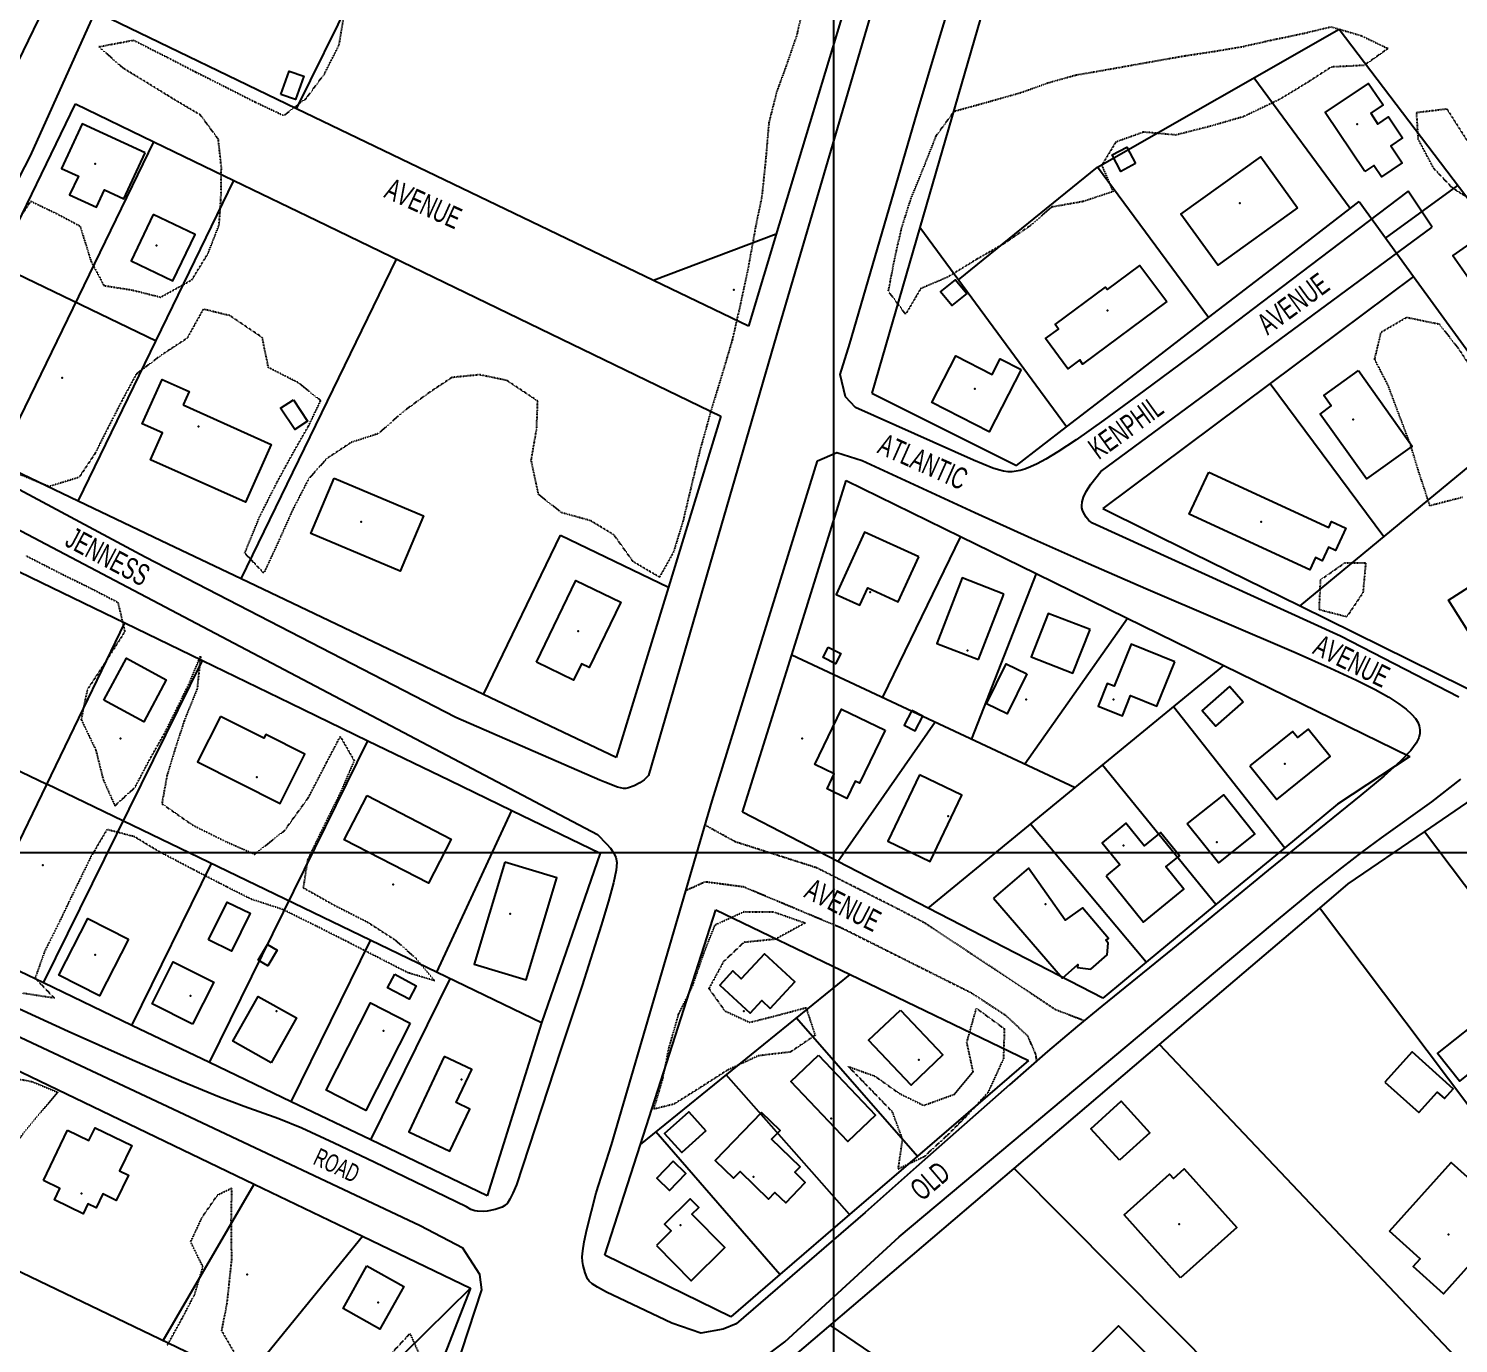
# Model space of a CAD drawing. Extents: x 1222984 to 1232016, y 177984 to 184016.
# Drawn here: x 1226552 to 1227348, y 180227 to 180958 of the extents above; entities that cross this region are included whole.
import ezdxf

# ---------------------------------------------------------------- set-up
doc = ezdxf.new("R2010")
doc.units = 0
doc.header["$MEASUREMENT"] = 0
doc.linetypes.add('BORDER', pattern=[0.625, 0.125, -0.125, 0.125, -0.125, 0, -0.125])
doc.linetypes.add('DASHED', pattern=[0.5, 0.25, -0.25])
doc.layers.get('0').update_dxf_attribs({"linetype": 'CONTINUOUS'})
for name, color, linetype in [('BLDGS', 4, 'CONTINUOUS'), ('GRIDS', 2, 'CONTINUOUS'), ('ID-SYB', 5, 'CONTINUOUS'), ('LOT-D', 7, 'CONTINUOUS'), ('LOT-L', 1, 'CONTINUOUS'), ('ROAD', 5, 'CONTINUOUS'), ('ROAD-D', 3, 'DASHED'), ('ROAD-N', 6, 'CONTINUOUS'), ('TREE-L', 3, 'BORDER')]:
    doc.layers.add(name, color=color, linetype=linetype)

# ---------------------------------------------------------------- blocks, each defined once
blk = doc.blocks.new('IP')
blk.add_point((0, 0))
blk = doc.blocks.new('ID')
at = {"layer": 'ID-SYB'}
blk.add_blockref('IP', (0, 0), dxfattribs=at)

msp = doc.modelspace()

# ---------------------------------------------------------------- linework, layer by layer
at = {"layer": 'BLDGS'}
for points, elevation in [([(1226692.41, 180921.67), (1226697.04, 180934.66), (1226705.17, 180931.76), (1226700.54, 180918.84), (1226692.41, 180921.67)], 13.15), ([(1227295.67, 180878.8), (1227273.58, 180911.64), (1227297.75, 180927.84), (1227305.77, 180915.84), (1227298.89, 180911.2), (1227302.87, 180905.15), (1227308.87, 180909.13), (1227316.67, 180897.51), (1227310.07, 180893.09), (1227316.46, 180883.66), (1227304.84, 180875.86), (1227300.64, 180882.13), (1227295.67, 180878.8)], 18), ([(1226616.81, 180889.22), (1226581.79, 180905.36), (1226570.28, 180880.49), (1226579.66, 180876.13), (1226574.81, 180865.77), (1226589.81, 180858.89), (1226594.23, 180868.55), (1226604.92, 180863.58), (1226616.81, 180889.22)], 21.87), ([(1227168.04, 180883.16), (1227159.8, 180878.8), (1227154.95, 180888.07), (1227163.19, 180892.38), (1227168.04, 180883.16)], 15.22), ([(1227258.2, 180858.67), (1227213.75, 180826.71), (1227193.29, 180855.07), (1227237.69, 180887.04), (1227258.2, 180858.67)], 19.31), ([(1226621.34, 180854.86), (1226609.01, 180829.17), (1226632.3, 180817.98), (1226644.63, 180843.67), (1226621.34, 180854.86)], 19.42), ([(1227354.04, 180808.17), (1227370.24, 180784.66), (1227375.8, 180788.47), (1227383, 180777.95), (1227394.89, 180786.18), (1227372.42, 180818.91), (1227375.96, 180821.37), (1227360.8, 180843.35), (1227344.66, 180832.17), (1227358.84, 180811.6), (1227354.04, 180808.17)], 20.84), ([(1227185.39, 180806.42), (1227138.59, 180771.68), (1227136.95, 180773.97), (1227130.4, 180769.11), (1227117.97, 180785.86), (1227125.06, 180791.15), (1227123.2, 180793.71), (1227151.35, 180814.55), (1227152.39, 180813.13), (1227170.49, 180826.49), (1227185.39, 180806.42)], 17.78), ([(1227074.06, 180810.95), (1227065.82, 180804.29), (1227059.55, 180811.87), (1227067.79, 180818.58), (1227074.06, 180810.95)], 15.11), ([(1227104.39, 180768.73), (1227086.6, 180733.98), (1227054.64, 180750.4), (1227068, 180776.31), (1227088.24, 180765.95), (1227092.77, 180774.68), (1227104.39, 180768.73)], 18.6), ([(1226637.92, 180748.93), (1226686.9, 180726.95), (1226672.61, 180694.88), (1226619.75, 180718.44), (1226626.41, 180733.44), (1226615.23, 180738.51), (1226626.25, 180763.17), (1226641.35, 180756.46), (1226637.92, 180748.93)], 21.05), ([(1227292.07, 180768.08), (1227322.02, 180726.08), (1227296.55, 180707.86), (1227270.69, 180743.91), (1227276.97, 180748.44), (1227272.88, 180754.22), (1227292.07, 180768.08)], 20.95), ([(1226699.34, 180751.88), (1226707.24, 180739.93), (1226700.15, 180735.29), (1226692.24, 180747.24), (1226699.34, 180751.88)], 15.82), ([(1226721.97, 180708.24), (1226771.72, 180687.29), (1226758.74, 180656.48), (1226708.99, 180677.42), (1226721.97, 180708.24)], 27.55), ([(1227208.78, 180711.51), (1227275.55, 180680.69), (1227277.08, 180684.13), (1227285.09, 180680.42), (1227279.37, 180667.99), (1227275.44, 180669.84), (1227271.95, 180662.31), (1227268.24, 180664.06), (1227265.08, 180657.19), (1227197.93, 180688.11), (1227208.78, 180711.51)], 17.24), ([(1227047.44, 180664.39), (1227017.17, 180678.13), (1227001.35, 180643.6), (1227014.61, 180637.55), (1227019.02, 180647.2), (1227035.99, 180639.4), (1227047.44, 180664.39)], 18.82), ([(1227391.4, 180672.62), (1227409.51, 180643.71), (1227380.22, 180625.39), (1227375.69, 180632.59), (1227355.13, 180619.77), (1227342.15, 180640.39), (1227353.6, 180647.53), (1227359.33, 180638.37), (1227369.64, 180644.86), (1227366.04, 180650.59), (1227381.86, 180660.46), (1227379.07, 180664.88), (1227391.4, 180672.62)], 19.85), ([(1226834.66, 180605.8), (1226856.53, 180651.29), (1226881.52, 180639.29), (1226864.01, 180602.91), (1226859.59, 180604.93), (1226855.28, 180595.88), (1226834.66, 180605.8)], 19.64), ([(1227094.73, 180643.71), (1227071.6, 180652.77), (1227057.37, 180616.33), (1227080.6, 180607.33)], 20.78), ([(1227142.68, 180623.97), (1227119.39, 180633.02), (1227109.95, 180608.86), (1227133.19, 180599.8), (1227142.68, 180623.97)], 19.42), ([(1226997.04, 180614.2), (1227004.02, 180610.71), (1227001.13, 180605.04), (1226994.15, 180608.53), (1226997.04, 180614.2)], 13.85), ([(1227189.86, 180606.08), (1227165.53, 180615.84), (1227156.09, 180592.5), (1227152.28, 180594.02), (1227147.26, 180581.48), (1227160.73, 180576.08), (1227165.26, 180587.37), (1227179.82, 180581.48), (1227189.86, 180606.08)], 19.53), ([(1226593.85, 180584.8), (1226606.39, 180608.04), (1226628.59, 180595.99), (1226616.05, 180572.75), (1226593.85, 180584.8)], 24.38), ([(1227107.44, 180599.37), (1227096.59, 180577.17), (1227085.13, 180582.73), (1227096.04, 180604.93), (1227107.44, 180599.37)], 15.82), ([(1227227.93, 180583.88), (1227212.44, 180570.3), (1227205.02, 180578.8), (1227220.57, 180592.39), (1227227.93, 180583.88)], 15.93), ([(1227028.73, 180568.06), (1227014.44, 180538.66), (1227012.04, 180539.75), (1227007.35, 180530.1), (1226996.33, 180535.44), (1227000.31, 180543.68), (1226989.51, 180548.91), (1227004.46, 180579.73), (1227028.73, 180568.06)], 21.27), ([(1226658.7, 180575.64), (1226646.05, 180550.44), (1226691.92, 180527.31), (1226705.72, 180554.75), (1226684.01, 180565.66), (1226682.86, 180563.53), (1226658.7, 180575.64)], 27.93), ([(1227043.51, 180578.91), (1227039.31, 180570.79), (1227045.37, 180567.62), (1227049.57, 180575.75), (1227043.51, 180578.91)], 13.69), ([(1227231.64, 180548.2), (1227246.75, 180529.5), (1227276.37, 180553.44), (1227264.04, 180568.66), (1227258.15, 180563.91), (1227255.42, 180567.4), (1227231.64, 180548.2)], 25.25), ([(1227047.77, 180543.13), (1227030.15, 180506.26), (1227053.77, 180495.02), (1227071.39, 180531.95), (1227047.77, 180543.13)], 19.64), ([(1227196.84, 180516.02), (1227217.08, 180532.17), (1227234.42, 180510.46), (1227214.18, 180494.31), (1227196.84, 180516.02)], 19.42), ([(1226740.3, 180531.62), (1226787.1, 180507.46), (1226774.44, 180482.91), (1226727.59, 180507.08), (1226740.3, 180531.62)], 19.42), ([(1227151.62, 180487.11), (1227172.51, 180461.31), (1227194.93, 180479.53), (1227184.89, 180491.97), (1227192.48, 180498.13), (1227181.89, 180511.06), (1227172.84, 180503.7), (1227162.64, 180516.24), (1227149.39, 180505.44), (1227159.26, 180493.39), (1227151.62, 180487.11)], 30.6), ([(1226816.99, 180494.7), (1226799.86, 180437.86), (1226828.88, 180429.13), (1226845.9, 180485.91), (1226816.99, 180494.7)], 20.24), ([(1227088.95, 180474.57), (1227127.29, 180430.17), (1227135.91, 180437.7), (1227135.75, 180435.95), (1227143.11, 180435.19), (1227152.17, 180443.04), (1227152.82, 180449.59), (1227151.57, 180451.22), (1227152.99, 180452.26), (1227138.42, 180469.22), (1227128.82, 180462.46), (1227108.37, 180491.37), (1227088.95, 180474.57)], 34.15), ([(1226652.15, 180451.44), (1226662.41, 180472.44), (1226675.28, 180466.17), (1226664.97, 180445.17), (1226652.15, 180451.44)], 19.64), ([(1226607.54, 180451.77), (1226591.45, 180420.19), (1226568.86, 180431.7), (1226584.9, 180463.28), (1226607.54, 180451.77)], 28.25), ([(1226679.7, 180440.15), (1226684.83, 180448.88), (1226690.28, 180445.71), (1226685.15, 180436.93), (1226679.7, 180440.15)], 14.56), ([(1226643.26, 180404.48), (1226620.68, 180415.77), (1226632.41, 180439.22), (1226654.99, 180427.93), (1226643.26, 180404.48)], 20.35), ([(1226964.64, 180413.21), (1226978.33, 180427.99), (1226961.48, 180443.64), (1226948.61, 180429.73), (1226943.91, 180434.21), (1226936.61, 180426.24), (1226953.46, 180410.64), (1226959.95, 180417.62), (1226964.64, 180413.21)], 19.31), ([(1226755.79, 180432.24), (1226767.68, 180425.86), (1226763.7, 180418.44), (1226751.75, 180424.82), (1226755.79, 180432.24)], 13.25), ([(1226686.95, 180383.1), (1226665.68, 180395.1), (1226679.81, 180419.97), (1226701.08, 180407.97), (1226686.95, 180383.1)], 28.58), ([(1226764.3, 180405.08), (1226739.59, 180356.59), (1226717.5, 180367.77), (1226742.21, 180416.32), (1226764.3, 180405.08)], 18.71), ([(1227037.19, 180412.33), (1227060.8, 180387.41), (1227043.08, 180370.66), (1227019.46, 180395.53), (1227037.19, 180412.33)], 30.93), ([(1227367.95, 180388.5), (1227348.26, 180372.79), (1227336.09, 180388.12), (1227355.73, 180403.77), (1227367.95, 180388.5)], 20.35), ([(1227306.8, 180372.24), (1227325.62, 180355.33), (1227335.87, 180366.73), (1227339.91, 180363.13), (1227344.71, 180368.59), (1227322.02, 180389.04), (1227306.8, 180372.24)], 17.56), ([(1226783.33, 180386.59), (1226763.59, 180344.64), (1226786.39, 180333.84), (1226797.52, 180357.3), (1226789.88, 180360.9), (1226798.61, 180379.39), (1226783.33, 180386.59)], 18), ([(1226991.64, 180387.24), (1227023.28, 180353.92), (1227007.95, 180339.3), (1226976.26, 180372.62), (1226991.64, 180387.24)], 21.38), ([(1227159.09, 180328.88), (1227143.11, 180346.39), (1227159.97, 180361.72), (1227175.95, 180344.1), (1227159.09, 180328.88)], 17.56), ([(1226928.81, 180345.13), (1226915.44, 180333.13), (1226905.95, 180343.72), (1226919.32, 180355.72), (1226928.81, 180345.13)], 18.71), ([(1226959.84, 180355.44), (1226934.04, 180328.72), (1226944.3, 180318.84), (1226947.9, 180322.55), (1226963.82, 180307.23), (1226967.31, 180310.93), (1226973.31, 180305.15), (1226984.17, 180316.44), (1226978.33, 180322.12), (1226981.33, 180325.23), (1226965.46, 180340.5), (1226970.21, 180345.46), (1226959.84, 180355.44)], 20.24), ([(1226573.56, 180345.52), (1226585.45, 180339.73), (1226588.99, 180346.93), (1226609.34, 180337.01), (1226602.46, 180322.93), (1226607.54, 180320.48), (1226600.72, 180306.52), (1226593.36, 180310.06), (1226589.59, 180302.43), (1226585.01, 180304.66), (1226582.28, 180299.1), (1226566.36, 180306.9), (1226569.3, 180313.06), (1226560.19, 180317.53)], 108.87), ([(1226560.19, 180317.53), (1226573.56, 180345.52)], 109.8), ([(1226910.7, 180328.28), (1226901.53, 180318.84), (1226908.62, 180312.03), (1226917.79, 180321.52), (1226910.7, 180328.28)], 17.18), ([(1227309.37, 180289.33), (1227343.62, 180327.57), (1227357.91, 180314.7), (1227360.69, 180317.81), (1227372.8, 180307.01), (1227369.8, 180303.73), (1227377.44, 180296.92), (1227339.37, 180254.59), (1227322.51, 180269.7), (1227326.44, 180274.01), (1227309.37, 180289.33)], 24.27), ([(1227193.08, 180263.37), (1227161.66, 180298.39), (1227186.91, 180321.08), (1227189.09, 180318.63), (1227195.04, 180323.97), (1227224.33, 180291.41), (1227193.08, 180263.37)], 24.76), ([(1226901.48, 180281.43), (1226920.79, 180261.79), (1226939.5, 180280.28), (1226921.17, 180298.88), (1226924.99, 180302.59), (1226920.13, 180307.44), (1226905.84, 180293.32), (1226909.66, 180289.55), (1226901.48, 180281.43)], 18.11), ([(1226740.24, 180270.14), (1226760.75, 180258.68), (1226747.5, 180234.84), (1226726.99, 180246.3), (1226740.24, 180270.14)], 103.8), ([(1227142.19, 180220.44), (1227158.55, 180236.81), (1227175.13, 180220.23), (1227158.77, 180203.92), (1227142.19, 180220.44)], 19.75)]:
    msp.add_lwpolyline(points, dxfattribs=dict(at, elevation=elevation))
msp.add_lwpolyline([(1227080.6, 180607.33), (1227094.73, 180643.71)], dxfattribs=at)
at = {"layer": 'GRIDS'}
for points in [[(1226999.99, 182000.03), (1226999.99, 179999.97)], [(1226000.02, 180499.99), (1228999.98, 180499.99)]]:
    msp.add_lwpolyline(points, dxfattribs=at)
at = {"layer": 'LOT-L'}
for p, q in [((1227042.64, 181090.66), (1226969.71, 180849.45)), ((1226701.09, 180913.72), (1226758.73, 181030.83)), ((1227097.96, 181020.24), (1227047.97, 180847.73)), ((1226701.09, 180913.72), (1226597.3, 180963.63)), ((1227146.92, 180881.23), (1227281.41, 180958.06)), ((1227281.41, 180958.06), (1227422.04, 180772.49)), ((1227287.51, 180858.24), (1227233.95, 180930.94)), ((1226534.58, 180827.01), (1226578.08, 180916.41)), ((1226578.08, 180916.41), (1226621.68, 180895.33)), ((1226899.74, 180818.22), (1226701.09, 180913.72)), ((1226534.78, 180716.74), (1226621.68, 180895.33)), ((1226621.68, 180895.33), (1226666.27, 180873.76)), ((1227069.49, 180818.51), (1227146.92, 180881.23)), ((1227208.6, 180797.52), (1227146.92, 180881.23)), ((1226579.5, 180695.45), (1226666.27, 180873.76)), ((1226666.27, 180873.76), (1226712.34, 180851.48)), ((1227307.14, 180841.79), (1227347.34, 180871.06)), ((1227249.02, 180828.63), (1227287.51, 180858.24)), ((1227287.51, 180858.24), (1227292.42, 180862.03)), ((1227292.42, 180862.03), (1227322.67, 180820.44)), ((1226712.34, 180851.48), (1226937.3, 180742.68)), ((1226968.08, 180843.87), (1226899.74, 180818.22)), ((1226969.71, 180849.45), (1226952.59, 180792.82)), ((1227047.97, 180847.73), (1227021.25, 180755.52)), ((1227129.69, 180736.81), (1227047.97, 180847.73)), ((1226534.58, 180827.01), (1226622.89, 180784.61)), ((1226670.21, 180652.25), (1226756.71, 180830.02)), ((1227208.6, 180797.52), (1227249.02, 180828.63)), ((1227322.67, 180820.44), (1227281.03, 180789.34)), ((1227322.67, 180820.44), (1227382.29, 180738.47)), ((1226952.59, 180792.82), (1226899.74, 180818.22)), ((1227167.77, 180766.11), (1227208.6, 180797.52)), ((1227281.03, 180789.34), (1227242.92, 180760.87)), ((1227259.58, 180637.19), (1227422.55, 180771.71)), ((1227129.69, 180736.81), (1227167.77, 180766.11)), ((1227021.25, 180755.52), (1227101.8, 180715.35)), ((1227242.92, 180760.87), (1227149.82, 180691.32)), ((1227242.92, 180760.87), (1227306.26, 180675.72)), ((1226937.3, 180742.68), (1226908.13, 180647.64)), ((1227101.8, 180715.35), (1227129.69, 180736.81)), ((1226579.5, 180695.45), (1226534.78, 180716.74)), ((1226976.71, 180609.92), (1227007.05, 180706.95)), ((1227007.05, 180706.95), (1227070.63, 180675.8)), ((1226625.7, 180673.45), (1226579.5, 180695.45)), ((1227149.82, 180691.32), (1227199.58, 180666.78)), ((1226805.2, 180587.97), (1226848.04, 180676.49)), ((1226848.04, 180676.49), (1226908.13, 180647.64)), ((1227070.63, 180675.8), (1227027.24, 180586.32)), ((1227070.63, 180675.8), (1227112.75, 180655.17)), ((1226515.89, 180671.17), (1226559.13, 180650.22)), ((1226670.21, 180652.25), (1226625.7, 180673.45)), ((1227199.58, 180666.78), (1227259.58, 180637.19)), ((1226805.2, 180587.97), (1226670.21, 180652.25)), ((1227112.75, 180655.17), (1227076.69, 180563.23)), ((1227112.75, 180655.17), (1227162.96, 180630.57)), ((1226559.13, 180650.22), (1226605.56, 180627.72)), ((1226908.13, 180647.64), (1226879.03, 180552.82)), ((1227259.58, 180637.19), (1227366.79, 180584.31)), ((1226518.35, 180447.52), (1226605.56, 180627.72)), ((1226605.56, 180627.72), (1226648.67, 180606.83)), ((1227106.49, 180549.3), (1227163.61, 180630.26)), ((1227162.96, 180630.57), (1227217.12, 180604.09)), ((1226560.26, 180427.43), (1226648.67, 180606.83)), ((1226648.67, 180606.83), (1226697.72, 180583.06)), ((1226949.33, 180522.35), (1226976.71, 180609.92)), ((1226976.71, 180609.92), (1227134.46, 180536.24)), ((1227052.64, 180469.09), (1227217.12, 180604.09)), ((1227217.12, 180604.09), (1227320.62, 180553.46)), ((1226879.03, 180552.82), (1226805.2, 180587.97)), ((1226471.62, 180581.35), (1226562.13, 180537.97)), ((1226697.72, 180583.06), (1226740.81, 180562.18)), ((1227189.18, 180581.16), (1227251.03, 180502.55)), ((1227002.28, 180495.05), (1227056.46, 180572.67)), ((1226652.59, 180383.18), (1226740.81, 180562.18)), ((1226740.81, 180562.18), (1226786.21, 180540.18)), ((1227212.78, 180471), (1227149.55, 180548.63)), ((1227320.62, 180553.46), (1227280.51, 180526.87)), ((1226786.21, 180540.18), (1226820.86, 180523.38)), ((1227328.77, 180511.54), (1227379.16, 180545.95)), ((1226837.46, 180405.32), (1226562.13, 180537.97)), ((1227280.51, 180526.87), (1227251.03, 180502.55)), ((1226779.1, 180433.44), (1226820.86, 180523.38)), ((1226820.86, 180523.38), (1226870.01, 180499.56)), ((1227002.28, 180495.05), (1226949.33, 180522.35)), ((1227174.01, 180439.02), (1227109.52, 180515.78)), ((1227286.45, 180482.63), (1227328.77, 180511.54)), ((1227411.85, 180401.44), (1227328.77, 180511.54)), ((1227251.03, 180502.55), (1227212.78, 180471)), ((1226609.41, 180403.87), (1226653.75, 180493.83)), ((1226870.01, 180499.56), (1226837.46, 180405.32)), ((1227052.64, 180469.09), (1227002.28, 180495.05)), ((1227270.55, 180469.09), (1227286.45, 180482.63)), ((1226892.5, 180337.65), (1226934.4, 180468.16)), ((1226934.4, 180468.16), (1227009.21, 180432.15)), ((1227149.77, 180419.03), (1227052.64, 180469.09)), ((1227212.78, 180471), (1227174.01, 180439.02)), ((1227181.44, 180393.21), (1227270.55, 180469.09)), ((1227434.52, 180251.23), (1227270.44, 180469.25)), ((1226560.26, 180427.43), (1226518.35, 180447.52)), ((1226698.09, 180361.37), (1226742.33, 180451.15)), ((1227174.01, 180439.02), (1227149.77, 180419.03)), ((1226742.44, 180340.11), (1226786.64, 180429.8)), ((1226892.5, 180337.65), (1227009.21, 180432.15)), ((1227009.21, 180432.15), (1227108.44, 180384.38)), ((1226609.41, 180403.87), (1226560.26, 180427.43)), ((1226837.46, 180405.32), (1226807.15, 180309.09)), ((1226979.37, 180407.99), (1227046.59, 180331.14)), ((1226652.59, 180383.18), (1226609.41, 180403.87)), ((1227100.5, 180324.31), (1227181.44, 180393.21)), ((1227375.27, 180188.91), (1227181.44, 180393.21)), ((1226698.09, 180361.37), (1226652.59, 180383.18)), ((1227108.44, 180384.38), (1227046.59, 180331.14)), ((1226317.59, 180376.95), (1226761.35, 180164.17)), ((1226542.92, 180380.17), (1226677.49, 180315.51)), ((1227008.77, 180298.58), (1226940.23, 180376.29)), ((1226742.44, 180340.11), (1226698.09, 180361.37)), ((1226970.07, 180265.26), (1226901.06, 180344.58)), ((1226807.15, 180309.09), (1226742.44, 180340.11)), ((1226872.74, 180276.08), (1226892.5, 180337.65)), ((1227046.59, 180331.14), (1227008.77, 180298.58)), ((1226998.6, 180237.54), (1227100.5, 180324.31)), ((1227308.64, 180115.09), (1227100.5, 180324.31)), ((1226626.88, 180228.65), (1226677.49, 180315.51)), ((1226677.49, 180315.51), (1226737.79, 180286.53)), ((1227008.77, 180298.58), (1226970.07, 180265.26)), ((1226672.66, 180206.7), (1226737.79, 180286.53)), ((1226737.79, 180286.53), (1226797.99, 180257.6)), ((1226942.74, 180241.74), (1226872.74, 180276.08)), ((1226970.07, 180265.26), (1226942.74, 180241.74)), ((1226797.99, 180257.6), (1226721.82, 180183.13)), ((1226797.99, 180257.6), (1226761.35, 180164.17)), ((1226955.44, 180200.79), (1226998.6, 180237.54)), ((1227258.87, 180059.45), (1226998.16, 180237.16))]:
    msp.add_line(p, q, dxfattribs=at)
at = {"layer": 'ROAD'}
for points, elevation in [([(1227359.71, 182000.08), (1227336.42, 181946.57), (1227324.69, 181919.19), (1227312.86, 181891.1), (1227300.86, 181861.92), (1227288.75, 181831.48), (1227276.48, 181799.41), (1227264.15, 181765.48), (1227251.77, 181729.48), (1227239.66, 181692.88), (1227198.09, 181563.28), (1227191.82, 181543.05), (1227184.19, 181517.52), (1227148.68, 181395.78), (1227112.62, 181274.96), (1227064.95, 181116.07), (1227036.31, 181019.53), (1226969.93, 180793.49), (1226896.9, 180542.75)], 16.85), ([(1227008.99, 180783.18), (1227046.3, 180910.87), (1227058.68, 180952.33), (1227083.28, 181032.89), (1227095.55, 181072.65), (1227107.71, 181112.69), (1227132.86, 181197.18), (1227164.6, 181304.36), (1227208.68, 181450.49), (1227254.22, 181599.01), (1227271.73, 181655.3), (1227284.66, 181695.83), (1227295.07, 181726.76), (1227305.11, 181754.63), (1227317, 181785.94), (1227331.62, 181823.63), (1227347.49, 181863.99), (1227362.98, 181902.72), (1227376.35, 181935.55), (1227386.6, 181959.77), (1227394.29, 181977.06), (1227400.35, 181989.72), (1227405.47, 182000.08)], 9.98), ([(1226657.88, 181176.45), (1226644.95, 181148.09), (1226630.61, 181117.05), (1226613.54, 181080.62), (1226592.32, 181036.05), (1226565.97, 180981.29), (1226451.7, 180745.66), (1226432.77, 180706.22), (1226417.99, 180675.02), (1226395.36, 180625.99), (1226375.23, 180581.1), (1226355.1, 180536.15)], 15.44), ([(1226498.83, 180782.8), (1226553.05, 180887.47), (1226679.05, 181167.73)], 13.69), ([(1227319.73, 180867.84), (1227238.4, 180806.09), (1227202.62, 180779.09), (1227172.73, 180756.78), (1227150.42, 180740.42), (1227135.04, 180729.57), (1227124.84, 180722.8), (1227118.13, 180718.77), (1227113.33, 180716.2), (1227109.51, 180714.46), (1227106.46, 180713.26), (1227103.9, 180712.49), (1227099.31, 180711.78), (1227097.02, 180711.78), (1227094.51, 180712.06), (1227091.68, 180712.77), (1227088.57, 180713.8), (1227077.88, 180718.22)], 7.69), ([(1227333.2, 180847.87), (1227319.73, 180867.84)], 7.09), ([(1227148.79, 180711.95), (1227333.2, 180847.87)], 7.47), ([(1227012.26, 180747.46), (1227006.59, 180753.51), (1227003.64, 180765.95), (1227008.99, 180783.18)], 8.73), ([(1227077.88, 180718.22), (1227012.26, 180747.46)], 8.29), ([(1226869.9, 180540.3), (1226789.77, 180575.15), (1226616.75, 180664.28), (1226497.19, 180728.2)], 9.22), ([(1226876.33, 180337.39), (1226932.41, 180528.79), (1226991.1, 180717.84)], 10.96), ([(1226991.1, 180717.84), (1227001.79, 180722.48), (1227015.97, 180718.06)], 9.76), ([(1227015.97, 180718.06), (1227078.64, 180689.09), (1227110.11, 180674.8), (1227141.86, 180660.68), (1227173.71, 180646.82), (1227257.33, 180611.1), (1227276.58, 180602.59), (1227290.93, 180595.88), (1227301.35, 180590.59), (1227308.93, 180586.33), (1227314.55, 180582.79), (1227318.69, 180579.68), (1227321.69, 180577), (1227323.77, 180574.6), (1227325.13, 180572.42), (1227325.95, 180570.4), (1227326.27, 180568.33), (1227326.17, 180566.15), (1227325.62, 180563.75), (1227324.2, 180560.8), (1227321.15, 180556.66), (1227315.42, 180550.77), (1227306.2, 180542.53), (1227293.33, 180531.84), (1227241.78, 180490.22), (1227188.66, 180446.42), (1227149.33, 180414.62), (1227135.8, 180403.5), (1227119, 180389.26), (1227097.79, 180370.82), (1227045.97, 180325.01), (1227017.61, 180299.81)], 8.73), ([(1226488.25, 180710.09), (1226868.53, 180510.08)], 12.82), ([(1227144.04, 180683.2), (1227142.02, 180684.73), (1227140.55, 180686.59), (1227139.08, 180689.09), (1227138.53, 180690.4), (1227138.2, 180691.66), (1227138.09, 180692.8), (1227138.37, 180695.04), (1227139.08, 180697.66), (1227140.49, 180700.88), (1227143.11, 180704.91), (1227148.79, 180711.95)], 7.42), ([(1227347.98, 180586.5), (1227282.04, 180620.26), (1227144.04, 180683.2)], 8.95), ([(1226896.9, 180542.75), (1226894.61, 180540.46), (1226892.15, 180538.77), (1226888.93, 180537.08), (1226885.82, 180535.93), (1226884.41, 180535.66), (1226883.04, 180535.6), (1226879.72, 180536.37), (1226872.57, 180539.15), (1226869.9, 180540.3)], 11.4), ([(1227036.42, 180286.23), (1227219.31, 180439.44), (1227247.51, 180462.9), (1227267.86, 180479.59), (1227282.75, 180491.48), (1227294.37, 180500.42), (1227304.89, 180508.17), (1227332.87, 180528.24), (1227349.13, 180540.84)], 9.33), ([(1226868.53, 180510.08), (1226873.55, 180504.84), (1226875.73, 180502.33), (1226877.53, 180499.88), (1226878.84, 180497.48), (1226879.39, 180494.53), (1226879.06, 180490.11), (1226877.53, 180483.19), (1226874.75, 180472.93), (1226870.66, 180459.35), (1226860.02, 180425.97), (1226848.19, 180390.41), (1226830.35, 180336.19)], 10.36), ([(1226795.72, 180302.86), (1226744.23, 180327.84), (1226722.03, 180338.37), (1226703.97, 180346.61), (1226691.26, 180351.95), (1226671.95, 180358.77), (1226658.21, 180363.9), (1226637.05, 180372.68), (1226608.14, 180385.22), (1226574.05, 180400.5), (1226537.61, 180417.19), (1226501.61, 180434.04), (1226467.79, 180450.24), (1226404.85, 180481.22), (1226374.47, 180496.39)], 94.2), ([(1226769.86, 180292.39), (1226635.3, 180355.83), (1226520.26, 180409.77), (1226475.87, 180430.28), (1226440.79, 180446.26), (1226413.96, 180458.26), (1226394.32, 180466.77), (1226380.74, 180472.28), (1226371.96, 180475.5), (1226366.61, 180476.91), (1226363.39, 180477.08), (1226360.94, 180476.64), (1226358.48, 180475.93), (1226356.08, 180475.01), (1226352.05, 180472.77), (1226350.52, 180471.57), (1226348.23, 180469.06), (1226347.25, 180467.75)], 94.58), ([(1226830.35, 180336.19), (1226823.48, 180315.19), (1226821.52, 180310.5), (1226819.83, 180307.12), (1226818.41, 180304.93), (1226816.99, 180303.63), (1226815.52, 180302.75), (1226811.59, 180301.5), (1226807.12, 180300.57), (1226805.04, 180300.35), (1226801.72, 180300.46), (1226800.35, 180300.68), (1226798.17, 180301.44), (1226795.72, 180302.86)], 96.22), ([(1226910.04, 180238.17), (1226880.7, 180252.03), (1226873.55, 180255.52), (1226868.59, 180258.19), (1226865.53, 180260.1), (1226863.9, 180261.57), (1226862.97, 180262.94), (1226861.77, 180266.15), (1226860.68, 180270.24), (1226860.3, 180272.48), (1226860.13, 180275.04), (1226860.35, 180278.48), (1226861.12, 180283.39), (1226862.64, 180290.32), (1226867.93, 180310.61), (1226876.33, 180337.39)], 93.98), ([(1227017.61, 180299.81), (1226945.71, 180237.9)], 95.18), ([(1226804.23, 180256.83), (1226803.03, 180265.34), (1226793.7, 180279.95), (1226769.86, 180292.39)], 97.85), ([(1226908.13, 180179.43), (1226972.88, 180227.86), (1227036.42, 180286.23)], 94.47), ([(1226746.24, 180093.68), (1226789.44, 180211.44), (1226804.23, 180256.83)], 98.13), ([(1226945.71, 180237.9), (1226938.52, 180234.84), (1226926.13, 180232.61), (1226910.04, 180238.17)], 95.02)]:
    msp.add_lwpolyline(points, dxfattribs=dict(at, elevation=elevation))
at = {"layer": 'ROAD-D'}
for points, elevation in [([(1226928.53, 180515.31), (1226945.11, 180506.15), (1226990.55, 180491.64), (1227036.42, 180468.41), (1227050.6, 180460.99), (1227123.48, 180412.72), (1227139.51, 180406.55)], 10.09), ([(1227113, 180384.02), (1227112.62, 180387.62), (1227108.1, 180397.88), (1227096.04, 180409.12), (1227076.84, 180421.72), (1227004.68, 180457.82), (1226949.86, 180480.84), (1226928.48, 180483.62), (1226918.01, 180478.88)], 9.87)]:
    msp.add_lwpolyline(points, dxfattribs=dict(at, elevation=elevation))
at = {"layer": 'TREE-L'}
for points, elevation in [([(1226983.46, 180971.96), (1226979.37, 180954.29), (1226973.59, 180937.6), (1226968.35, 180923.31), (1226963.93, 180905.86), (1226962.3, 180886.71), (1226960.06, 180865.17), (1226956.51, 180847.77), (1226952.53, 180825.89), (1226948.44, 180806.53), (1226943.48, 180784.77), (1226937.75, 180765.51), (1226931.37, 180744.57), (1226925.37, 180722.86), (1226920.35, 180702.08), (1226916.15, 180684.29), (1226910.92, 180667.22), (1226903.06, 180653.15), (1226888.5, 180661.71), (1226877.81, 180676.6), (1226864.82, 180684.51), (1226848.57, 180689.04), (1226835.75, 180699.13), (1226831.72, 180718.33), (1226834.72, 180735.51), (1226835.32, 180751.11), (1226818.08, 180762.57), (1226802.86, 180765.73), (1226787.53, 180764.2), (1226774.66, 180755.64), (1226760.26, 180745.06), (1226746.79, 180733.06), (1226731.52, 180728.09), (1226717.83, 180719.04), (1226707.74, 180707.75), (1226698.9, 180690.57), (1226690.88, 180672.68), (1226682.86, 180655.44), (1226672.28, 180666.51), (1226680.63, 180686.97), (1226690.06, 180705.57), (1226699.23, 180722.37), (1226707.84, 180737.37), (1226714.55, 180751.33), (1226702.01, 180761.31), (1226685.43, 180769.77), (1226682.04, 180786.4), (1226663.94, 180798.62), (1226649.15, 180802.22), (1226640.1, 180785.97), (1226625.81, 180776.64), (1226611.85, 180766.06), (1226603.94, 180751.44), (1226595.92, 180735.84), (1226588.88, 180721.93), (1226580.05, 180708.68), (1226563.3, 180703.55), (1226547.37, 180710.09)], 8.13), ([(1226543.88, 180847.87), (1226553.21, 180862.27), (1226567.34, 180855.51), (1226580.59, 180848.47), (1226586.65, 180828.95), (1226593.85, 180815.37), (1226609.45, 180812.91), (1226625.48, 180808.93), (1226642.88, 180818.58), (1226651.72, 180832.98), (1226657.99, 180849.02), (1226659.03, 180864.02), (1226659.25, 180881.2), (1226657.55, 180896.8), (1226647.63, 180910.16), (1226631.65, 180919.66), (1226618.5, 180927.78), (1226604.54, 180936.29), (1226591.06, 180948.24), (1226610.37, 180951.84), (1226630.12, 180941.86), (1226644.85, 180934.22), (1226659.41, 180926.91), (1226678.01, 180917.47), (1226693.99, 180909.95), (1226706.54, 180919.55), (1226716.57, 180933.02), (1226724.81, 180949.22), (1226727.59, 180966.02)], 8.13), ([(1227040.08, 180799.44), (1227030.48, 180812.2), (1227034.08, 180830.69), (1227037.84, 180847.27), (1227043.08, 180863.8), (1227050.11, 180880.98), (1227057.2, 180898.87), (1227067.19, 180912.35), (1227086.17, 180917.58), (1227104.6, 180922.82), (1227119.06, 180928.06), (1227134.71, 180932.47), (1227153.91, 180935.8), (1227173.44, 180939.29), (1227195.37, 180943.16), (1227211.78, 180945.62), (1227227.66, 180948.29), (1227243.48, 180951.89), (1227261.86, 180955.71), (1227276.8, 180959.31), (1227293.55, 180954.4), (1227308.55, 180947.2), (1227295.29, 180937.82), (1227276.97, 180936.89), (1227263.82, 180928.38), (1227248.22, 180918.89), (1227228.26, 180909.35), (1227209.44, 180903.89), (1227190.4, 180899.09), (1227172.51, 180900.73), (1227157.02, 180895.16), (1227149.22, 180882.29), (1227155.49, 180867.62), (1227138.69, 180862.06), (1227121.35, 180859), (1227109.02, 180848.31), (1227094.9, 180838.71), (1227079.68, 180829.98), (1227063.59, 180820.11), (1227048.42, 180813.62), (1227040.08, 180799.44)], 10.09), ([(1227359.33, 180860.2), (1227344.55, 180869.47), (1227333.97, 180880.55), (1227325.4, 180896.69), (1227324.47, 180911.69), (1227341.22, 180913.66), (1227353.49, 180894.46)], 13.04), ([(1227350, 180697.55), (1227331.89, 180692.86), (1227325.4, 180712.6), (1227320.98, 180727.06), (1227314.33, 180744.46), (1227308.66, 180759.68), (1227301.13, 180774.35), (1227304.73, 180789.46), (1227318.86, 180797.69), (1227337.02, 180793.98), (1227347.6, 180780.46), (1227356.55, 180766.88)], 13.04), ([(1226550.54, 180665.09), (1226568.86, 180655.71), (1226586.54, 180646.99), (1226601.65, 180639.19), (1226605.46, 180622.82), (1226593.74, 180604.44), (1226584.57, 180590.53), (1226581.19, 180574), (1226589.32, 180557.15), (1226593.52, 180540.46), (1226600.01, 180526.01), (1226611.19, 180536.26), (1226619.54, 180552.02), (1226627.77, 180566.48), (1226634.54, 180580.06), (1226641.52, 180594.35), (1226647.63, 180609.13), (1226645.77, 180591.08), (1226638.57, 180573.3), (1226633.61, 180557.97), (1226628.97, 180542.75), (1226626.14, 180527.2), (1226643.21, 180515.31), (1226661.37, 180506.26), (1226677.74, 180499.06), (1226694.48, 180512.31), (1226707.63, 180530.42), (1226717.83, 180550.06), (1226725.41, 180564.46), (1226733.15, 180551.1), (1226725.52, 180533.37), (1226715.75, 180513.68), (1226707.24, 180495.95), (1226704.79, 180480.46), (1226722.46, 180470.48), (1226740.24, 180461.53), (1226756.06, 180451.33), (1226767.57, 180441.08), (1226778.04, 180428.64), (1226762.94, 180433.17), (1226748.64, 180440.48), (1226729.77, 180450.13), (1226712.26, 180458.97), (1226693.44, 180468.3), (1226675.99, 180473.97), (1226662.3, 180480.84), (1226644.14, 180490.22), (1226624.99, 180500.26), (1226610.7, 180508.82), (1226595.59, 180512.75), (1226586.65, 180497.7), (1226576.28, 180476.42), (1226568.65, 180460.5), (1226560.85, 180444.95), (1226555.61, 180430.17), (1226566.3, 180418.99), (1226548.52, 180421.72)], 14.29), ([(1227296.11, 180661.17), (1227294.58, 180644.53), (1227285.53, 180631.06), (1227270.31, 180634.99), (1227271.02, 180651.73), (1227284.38, 180661.06), (1227296.11, 180661.17)], 11.89), ([(1226899.95, 180357.24), (1226904.92, 180374.04), (1226908.41, 180391.33), (1226913.75, 180410.04), (1226921.39, 180425.42), (1226927.77, 180444.02), (1226934.04, 180459.79), (1226950.08, 180467.1), (1226966.61, 180466.99), (1226984.17, 180460.82), (1226967.64, 180451.77), (1226950.08, 180450.02), (1226938.73, 180439.33), (1226930.55, 180424.33), (1226939.39, 180411.95), (1226953.24, 180405.52), (1226968.08, 180409.28), (1226984.61, 180413.7), (1226989.73, 180398.32), (1226975.99, 180389.04), (1226958.1, 180386.92), (1226941.13, 180379.06), (1226925.1, 180368.81), (1226911.19, 180360.08), (1226899.95, 180357.24)], 10.91), ([(1227079.46, 180413.37), (1227095, 180402.02), (1227094.51, 180385.33), (1227085.79, 180366.35), (1227075.1, 180354.62), (1227062.93, 180342.35), (1227050.22, 180330.68), (1227035.99, 180323.97), (1227038.39, 180340.5), (1227032.71, 180355.72), (1227019.79, 180369.08), (1227008.28, 180380.92), (1227023.06, 180375.57), (1227036.53, 180366.02), (1227050.11, 180359.32), (1227067.35, 180365.59), (1227077.66, 180378.02), (1227074.17, 180394.39), (1227079.46, 180413.37)], 11.07), ([(1226499.37, 180277.55), (1226495.56, 180292.83), (1226484.48, 180304.77), (1226493.59, 180320.1), (1226507.61, 180334.28), (1226518.52, 180350.97), (1226526.43, 180364.06), (1226537.28, 180375.73), (1226553.92, 180372.57), (1226568.1, 180366.68), (1226558.06, 180354.73), (1226544.97, 180338.81), (1226538.43, 180323.53), (1226530.19, 180307.72), (1226522.01, 180293.81), (1226511.43, 180282.68), (1226499.37, 180277.55)], 100.85), ([(1226629.3, 180226.12), (1226637.43, 180240.84), (1226644.41, 180254.21), (1226648.99, 180269.59), (1226642.17, 180283.39), (1226648.55, 180297.08), (1226657.17, 180309.52), (1226664.92, 180313.33)], 96.82), ([(1226664.92, 180313.33), (1226664.59, 180295.33), (1226664.86, 180273.35), (1226662.25, 180249.03), (1226659.3, 180234.03), (1226667.43, 180220.06)], 96.82), ([(1226752.35, 180219.74), (1226764.19, 180232.39), (1226771.39, 180216.41)], 96.82)]:
    msp.add_lwpolyline(points, dxfattribs=dict(at, elevation=elevation))

# ---------------------------------------------------------------- block references
at = {"layer": 'LOT-D', "xscale": 100, "yscale": 100, "zscale": 100}
for p in [(1227291.28, 180905.07), (1226588.96, 180883.07), (1227226.13, 180861.18), (1226623.12, 180837.55), (1226944.53, 180812.9), (1227152.5, 180801.52), (1226570.69, 180764.11), (1227078.5, 180757.9), (1227289.11, 180740.83), (1226646.54, 180737), (1226736.96, 180683.94), (1227237.89, 180683.94), (1227020.38, 180644.83), (1226857.84, 180623.15), (1227074.56, 180612.3), (1227107.07, 180585.19), (1227155.83, 180585.19), (1226603.2, 180563.51), (1226982.45, 180563.51), (1227251.17, 180549.3), (1226679.05, 180541.82), (1227063.72, 180520.14), (1227161.25, 180503.87), (1227213.22, 180505.68), (1226559.85, 180493.03), (1226754.9, 180482.19), (1227117.9, 180471.34), (1226819.92, 180465.92), (1226588.96, 180443.1), (1226642.09, 180420.35), (1226689.89, 180411.71), (1226949.95, 180411.71), (1226749.48, 180400.86), (1227047.47, 180384.6), (1226792.83, 180373.75), (1226998.71, 180352.07), (1226955.36, 180319.54), (1226581.37, 180310.36), (1227192.35, 180293.29), (1226914.84, 180292.74), (1227342.25, 180287.6), (1226673.63, 180265.32), (1226746.45, 180249.67)]:
    msp.add_blockref('ID', p, dxfattribs=at)

# ---------------------------------------------------------------- texts
at = {"layer": 'ROAD-N', "width": 0.666667}
for s, height, rotation, p in [('AVENUE', 12, 335.60002, (1226749.19, 180864.67)), ('AVENUE', 12, 36.29997, (1227241.57, 180787.44)), ('KENPHIL', 12, 35.79997, (1227147.48, 180718.17)), ('ATLANTIC', 12, 335.90002, (1227023.71, 180722.53)), ('JENNESS', 12, 332.00002, (1226571.48, 180670.93)), ('AVENUE', 12, 333.70002, (1227266, 180610.93)), ('AVENUE', 12, 333.10002, (1226982.91, 180475.44)), ('ROAD', 10, 335.00002, (1226709.7, 180326.92)), ('OLD', 12, 40.39997, (1227049.13, 180305.64))]:
    msp.add_text(s, height=height, rotation=rotation, dxfattribs=at).set_placement(p)

doc.saveas('drawing.dxf')
